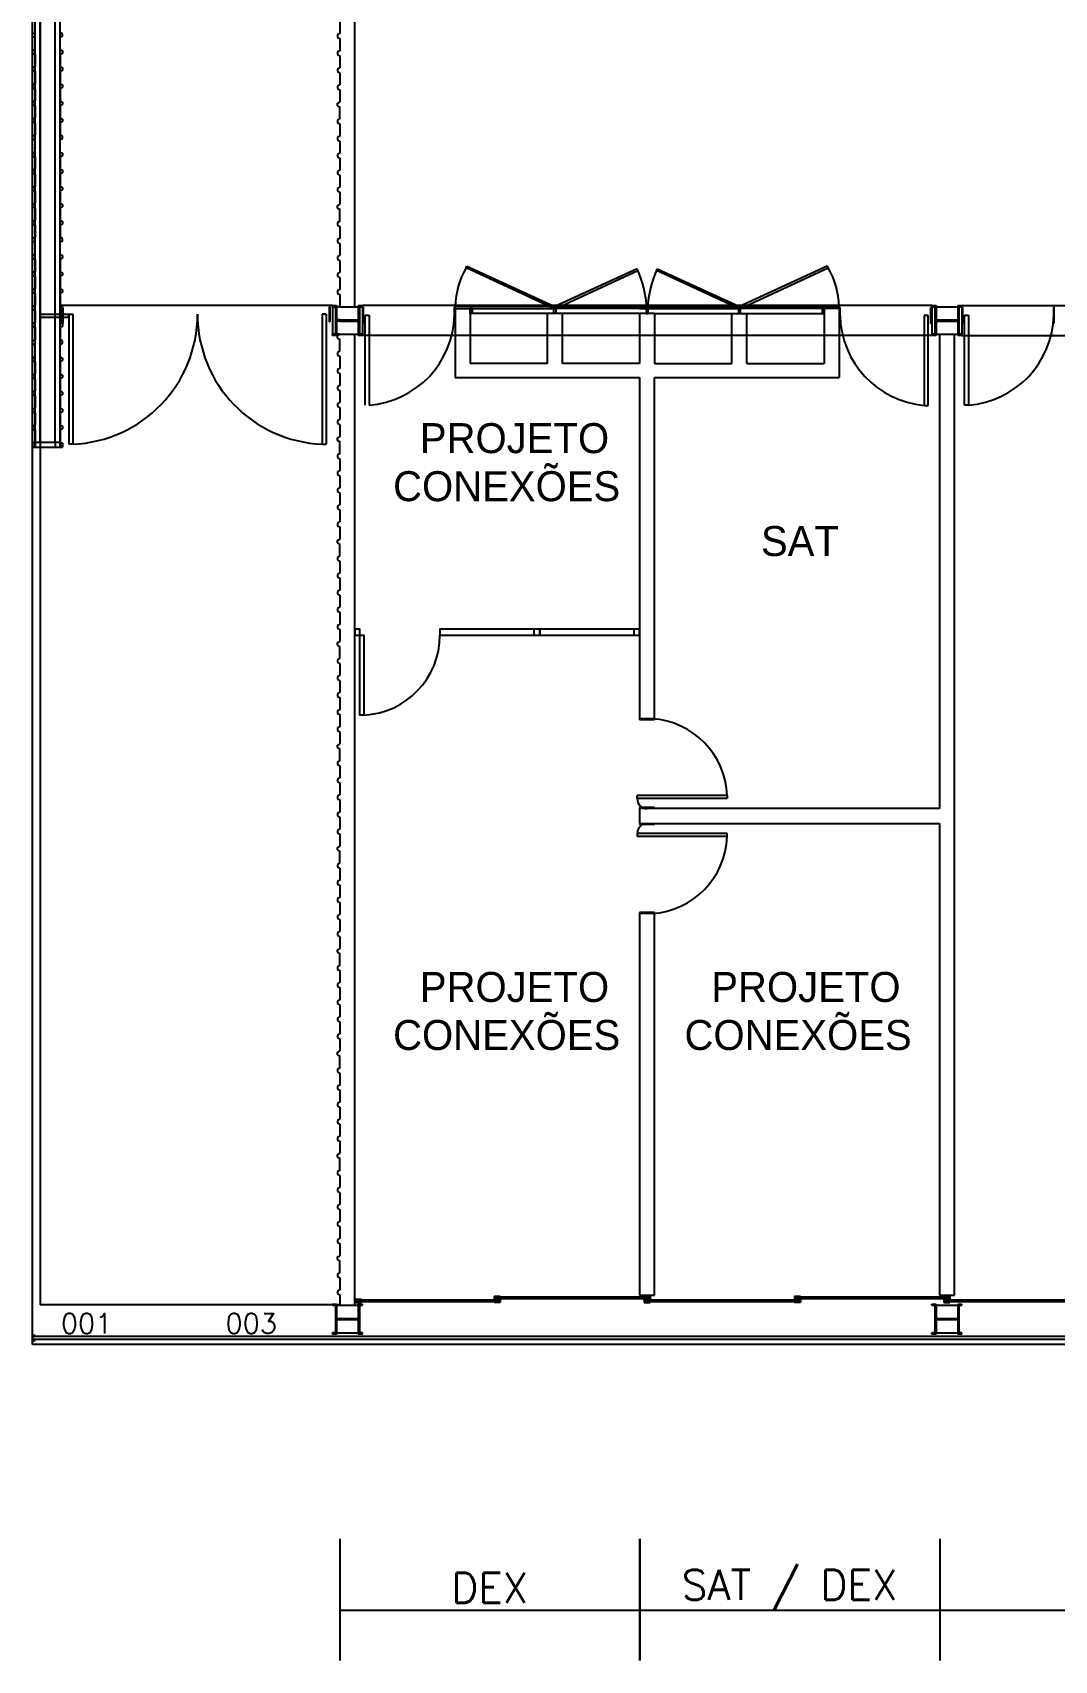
# Model space of a CAD drawing. Header units: millimetres. Extents: x 3281 to 3401, y 1379 to 1410.
# Drawn here: x 3281.09 to 3291.32, y 1379.14 to 1395.43 of the extents above; entities that cross this region are included whole.
import ezdxf
from ezdxf.enums import TextEntityAlignment as Align

# ---------------------------------------------------------------- set-up
doc = ezdxf.new("R2010")
doc.units = ezdxf.units.MM
for name, color, linetype in [('3', 2, 'Continuous'), ('DIVISORIA', 1, 'Continuous'), ('MATRIZ', 2, 'Continuous'), ('MATRIZ-1', 1, 'Continuous'), ('NMOD', 2, 'Continuous'), ('TEXTO-CENTRO-CUSTO', 2, 'Continuous')]:
    doc.layers.add(name, color=color, linetype=linetype)
doc.styles.add('FONTE', font='FONTE.shx', dxfattribs={"height": 0.4})
doc.styles.add('ROMANS', font='simplex.shx', dxfattribs={"height": 0.3})
doc.styles.add('UNB-100', font='simplex.shx', dxfattribs={"height": 0.2})

# ---------------------------------------------------------------- blocks, each defined once
blk = doc.blocks.new('DIV')
at = {"layer": 'DIVISORIA'}
blk.add_lwpolyline([(-0.03, 0.03), (-0.97, 0.03), (-0.97, -0.03), (-0.03, -0.03)], dxfattribs=at)
blk.add_lwpolyline([(-0.03, -0.03), (0.03, -0.03), (0.03, 0.03), (-0.03, 0.03)], close=True, dxfattribs=at)

msp = doc.modelspace()

# ---------------------------------------------------------------- linework, layer by layer
msp.add_lwpolyline([(3281.08946, 1406.79859), (3401.38888, 1406.79859), (3401.38888, 1382.29859), (3281.08946, 1382.29859)], close=True)
at = {"layer": 'DIVISORIA'}
for points in [[(3284.31446, 1389.39825), (3284.36446, 1389.39825), (3284.36446, 1389.45825), (3284.31446, 1389.45825)], [(3284.36446, 1389.39825), (3284.40446, 1389.39825), (3284.40446, 1388.59825), (3284.36446, 1388.59825)]]:
    msp.add_lwpolyline(points, close=True, dxfattribs=at)
msp.add_arc((3284.36446, 1389.39825), 0.801, 272.862405, 0, dxfattribs=at)
at = {"layer": 'MATRIZ'}
for p, q in [((3285.42773, 1393.07491), (3285.43605, 1393.09295)), ((3286.30691, 1392.66918), (3285.42773, 1393.07491)), ((3285.43605, 1393.09295), (3286.31691, 1392.6865)), ((3287.13799, 1393.06537), (3286.31691, 1392.6865)), ((3286.32691, 1392.66918), (3287.14651, 1393.04741)), ((3288.15201, 1392.66918), (3287.33242, 1393.04741)), ((3287.34093, 1393.06537), (3288.16201, 1392.6865)), ((3289.04122, 1393.09219), (3288.16201, 1392.6865)), ((3288.17201, 1392.66918), (3289.0512, 1393.07491)), ((3289.0512, 1393.07491), (3289.04122, 1393.09219)), ((3284.16446, 1392.68624), (3284.34746, 1392.68624)), ((3284.34746, 1392.69824), (3284.34746, 1392.39824)), ((3284.34746, 1392.69824), (3284.38946, 1392.69824)), ((3284.35946, 1392.68624), (3284.38946, 1392.68624)), ((3284.35946, 1392.68624), (3284.35946, 1392.41024)), ((3284.38946, 1392.68624), (3284.38946, 1392.69825)), ((3284.38946, 1392.68624), (3284.38946, 1392.41024)), ((3284.39549, 1392.52023), (3284.39549, 1392.68023)), ((3284.40049, 1392.68023), (3284.39549, 1392.68023)), ((3284.40049, 1392.52023), (3284.40049, 1392.68023)), ((3285.31039, 1392.52023), (3285.31039, 1392.68023)), ((3285.31539, 1392.68023), (3285.31039, 1392.68023)), ((3285.31539, 1392.52023), (3285.31539, 1392.68023)), ((3285.31936, 1392.66914), (3285.31936, 1392.68914)), ((3286.31391, 1392.68914), (3285.31936, 1392.68914)), ((3285.31936, 1392.66914), (3285.31936, 1391.97782)), ((3285.31936, 1392.66914), (3286.31955, 1392.66914)), ((3285.46936, 1392.61914), (3285.46936, 1392.66914)), ((3285.48936, 1392.66914), (3285.46936, 1392.66914)), ((3285.46936, 1392.66714), (3285.46936, 1392.11714)), ((3285.48936, 1392.66908), (3285.48936, 1392.61908)), ((3286.30691, 1392.66918), (3286.31691, 1392.6865)), ((3286.30691, 1392.61918), (3286.30691, 1392.66918)), ((3286.32691, 1392.66918), (3286.30691, 1392.66918)), ((3286.31391, 1392.66914), (3286.31391, 1392.68914)), ((3286.32691, 1392.66918), (3286.31691, 1392.6865)), ((3287.23646, 1392.68914), (3286.31991, 1392.68914)), ((3286.31991, 1392.66914), (3286.31991, 1392.68914)), ((3287.31446, 1392.66914), (3286.32555, 1392.66914)), ((3286.32691, 1392.66911), (3286.32691, 1392.61911)), ((3287.16446, 1392.66914), (3288.15338, 1392.66914)), ((3287.22946, 1392.66921), (3287.24946, 1392.66921)), ((3287.22946, 1392.66914), (3287.22946, 1392.61914)), ((3287.23646, 1392.66918), (3287.23646, 1392.68918)), ((3287.24246, 1392.66918), (3287.24246, 1392.68918)), ((3287.24246, 1392.68914), (3288.15901, 1392.68914)), ((3287.24946, 1392.61921), (3287.24946, 1392.66921)), ((3288.15201, 1392.66918), (3288.16201, 1392.6865)), ((3288.15201, 1392.66918), (3288.17201, 1392.66918)), ((3288.15201, 1392.66911), (3288.15201, 1392.61911)), ((3288.15901, 1392.66914), (3288.15901, 1392.68914)), ((3289.15957, 1392.66914), (3288.15938, 1392.66914)), ((3288.17201, 1392.66918), (3288.16201, 1392.6865)), ((3288.16501, 1392.66914), (3288.16501, 1392.68914)), ((3288.16501, 1392.68914), (3289.15957, 1392.68914)), ((3288.17201, 1392.61918), (3288.17201, 1392.66918)), ((3288.98957, 1392.66914), (3289.00957, 1392.66914)), ((3288.98957, 1392.66908), (3288.98957, 1392.61908)), ((3289.00957, 1392.61914), (3289.00957, 1392.66914)), ((3289.00957, 1392.66714), (3289.00957, 1392.11714)), ((3289.15957, 1392.66914), (3289.15957, 1392.68914)), ((3289.15957, 1392.67182), (3289.15957, 1392.52182)), ((3289.15957, 1392.66914), (3289.15957, 1391.97782)), ((3289.16457, 1392.51682), (3289.16457, 1392.67682)), ((3289.16457, 1392.67682), (3289.16957, 1392.67682)), ((3289.16957, 1392.51682), (3289.16957, 1392.67682)), ((3290.07946, 1392.51682), (3290.07946, 1392.67682)), ((3290.07946, 1392.67682), (3290.08446, 1392.67682)), ((3290.08446, 1392.51682), (3290.08446, 1392.67682)), ((3290.08946, 1392.68624), (3290.08946, 1392.69825)), ((3290.08946, 1392.69824), (3290.13146, 1392.69824)), ((3290.08946, 1392.68624), (3290.11946, 1392.68624)), ((3290.08946, 1392.68624), (3290.08946, 1392.41024)), ((3290.08946, 1392.68182), (3290.08946, 1392.40582)), ((3290.11946, 1392.68624), (3290.11946, 1392.41024)), ((3290.13146, 1392.69824), (3290.13146, 1392.39824)), ((3290.13146, 1392.68624), (3290.34746, 1392.68624)), ((3290.34746, 1392.69824), (3290.38946, 1392.69824)), ((3290.34746, 1392.69824), (3290.34746, 1392.39824)), ((3290.35946, 1392.68624), (3290.35946, 1392.41024)), ((3290.35946, 1392.68624), (3290.38946, 1392.68624)), ((3290.38946, 1392.68624), (3290.38946, 1392.69824)), ((3290.38946, 1392.68624), (3290.38946, 1392.41024)), ((3290.39339, 1392.52023), (3290.39339, 1392.68023)), ((3290.39839, 1392.68023), (3290.39339, 1392.68023)), ((3290.39839, 1392.52023), (3290.39839, 1392.68023)), ((3291.30829, 1392.52023), (3291.30829, 1392.68023)), ((3291.31329, 1392.68023), (3291.30829, 1392.68023)), ((3291.31329, 1392.52023), (3291.31329, 1392.68023)), ((3284.16446, 1392.55424), (3284.34746, 1392.55424)), ((3284.16446, 1392.54224), (3284.34746, 1392.54224)), ((3284.40049, 1392.52023), (3284.39549, 1392.52023)), ((3284.41602, 1392.60066), (3284.45602, 1392.60066)), ((3284.41602, 1391.70066), (3284.41602, 1392.60066)), ((3284.45602, 1392.60066), (3284.45602, 1391.70066)), ((3285.31539, 1392.52023), (3285.31039, 1392.52023)), ((3285.48936, 1392.61914), (3285.46936, 1392.61914)), ((3286.24191, 1392.61918), (3285.48936, 1392.61915)), ((3286.39191, 1392.61918), (3286.24191, 1392.61918)), ((3286.24191, 1392.11714), (3286.24191, 1392.61918)), ((3286.32691, 1392.61918), (3286.30691, 1392.61918)), ((3287.16446, 1392.61921), (3286.39191, 1392.61918)), ((3286.39191, 1392.11714), (3286.39191, 1392.61918)), ((3287.31446, 1392.61921), (3287.16446, 1392.61921)), ((3287.16446, 1392.61921), (3287.16446, 1392.11921)), ((3287.22946, 1392.61921), (3287.24946, 1392.61921)), ((3287.31446, 1392.61921), (3288.08701, 1392.61918)), ((3287.31446, 1392.61921), (3287.31446, 1392.11721)), ((3288.08701, 1392.61918), (3288.23701, 1392.61918)), ((3288.08701, 1392.11714), (3288.08701, 1392.61918)), ((3288.15201, 1392.61918), (3288.17201, 1392.61918)), ((3288.23701, 1392.11714), (3288.23701, 1392.61918)), ((3288.23701, 1392.61918), (3288.98957, 1392.61915)), ((3288.98957, 1392.61914), (3289.00957, 1392.61914)), ((3289.16457, 1392.51682), (3289.16957, 1392.51682)), ((3290.01064, 1392.59725), (3290.01064, 1391.69725)), ((3290.05064, 1392.59725), (3290.01064, 1392.59725)), ((3290.05064, 1391.69725), (3290.05064, 1392.59725)), ((3290.07946, 1392.51682), (3290.08446, 1392.51682)), ((3290.13146, 1392.55424), (3290.34746, 1392.55424)), ((3290.13146, 1392.54224), (3290.34746, 1392.54224)), ((3290.39839, 1392.52023), (3290.39339, 1392.52023)), ((3290.41392, 1392.60066), (3290.45392, 1392.60066)), ((3290.41392, 1391.70066), (3290.41392, 1392.60066)), ((3290.45392, 1392.60066), (3290.45392, 1391.70066)), ((3291.31329, 1392.52023), (3291.30829, 1392.52023)), ((3284.16446, 1392.41024), (3284.34746, 1392.41024)), ((3284.31446, 1382.69458), (3284.31446, 1392.41024)), ((3284.38946, 1392.39824), (3284.34746, 1392.39824)), ((3284.38946, 1392.41024), (3284.35946, 1392.41024)), ((3284.38946, 1392.39824), (3284.38946, 1392.41024)), ((3290.11946, 1392.41024), (3290.08946, 1392.41024)), ((3290.08946, 1392.39824), (3290.08946, 1392.41024)), ((3290.13146, 1392.39824), (3290.08946, 1392.39824)), ((3290.13146, 1392.41024), (3290.34746, 1392.41024)), ((3290.16446, 1392.41024), (3290.16446, 1387.66213)), ((3290.31446, 1382.79307), (3290.31446, 1392.41024)), ((3290.38946, 1392.39824), (3290.34746, 1392.39824)), ((3290.38946, 1392.41024), (3290.35946, 1392.41024)), ((3290.38946, 1392.39824), (3290.38946, 1392.41024)), ((3286.24191, 1392.11714), (3285.46936, 1392.11714)), ((3287.16446, 1392.11714), (3286.39191, 1392.11714)), ((3287.31446, 1392.11714), (3288.08701, 1392.11714)), ((3288.23701, 1392.11714), (3289.00957, 1392.11714)), ((3285.31936, 1391.97782), (3287.16446, 1391.97782)), ((3287.16446, 1391.97825), (3287.16446, 1388.56213)), ((3287.31446, 1388.56213), (3287.31446, 1391.97782)), ((3287.31446, 1391.97782), (3289.15957, 1391.97782)), ((3290.01064, 1391.69725), (3290.05064, 1391.69725)), ((3290.45392, 1391.70066), (3290.41392, 1391.70066)), ((3287.31446, 1388.56213), (3287.16446, 1388.56213)), ((3287.31446, 1388.55713), (3287.16446, 1388.55713)), ((3287.16446, 1388.55713), (3287.16446, 1388.55213)), ((3287.31446, 1388.55213), (3287.16446, 1388.55213)), ((3287.31446, 1388.55713), (3287.31446, 1388.55213)), ((3288.04046, 1387.79213), (3287.13946, 1387.79213)), ((3287.13946, 1387.76213), (3287.13946, 1387.79213)), ((3288.04046, 1387.79213), (3288.04046, 1387.76213)), ((3288.04102, 1387.76213), (3287.13946, 1387.76213)), ((3287.31446, 1387.67213), (3287.16446, 1387.67213)), ((3287.16446, 1387.67213), (3287.16446, 1387.66713)), ((3287.31446, 1387.66713), (3287.16446, 1387.66713)), ((3290.16446, 1387.66213), (3287.16446, 1387.66213)), ((3287.16446, 1387.66213), (3287.16446, 1387.51213)), ((3287.31446, 1387.67213), (3287.31446, 1387.66713)), ((3287.16446, 1387.51213), (3290.16446, 1387.51213)), ((3287.16446, 1387.50713), (3287.16446, 1387.50213)), ((3287.31446, 1387.50713), (3287.16446, 1387.50713)), ((3287.31446, 1387.50213), (3287.16446, 1387.50213)), ((3287.31446, 1387.50713), (3287.31446, 1387.50213)), ((3290.16446, 1387.51213), (3290.16446, 1382.79307)), ((3288.04102, 1387.41213), (3287.13946, 1387.41213)), ((3287.13946, 1387.41213), (3287.13946, 1387.38213)), ((3288.04046, 1387.38213), (3287.13946, 1387.38213)), ((3288.04046, 1387.38213), (3288.04046, 1387.41213)), ((3287.31446, 1386.62213), (3287.16446, 1386.62213)), ((3287.16446, 1386.62213), (3287.16446, 1386.61713)), ((3287.31446, 1386.61713), (3287.16446, 1386.61713)), ((3287.16446, 1386.61213), (3287.16446, 1382.79307)), ((3287.31446, 1386.61213), (3287.16446, 1386.61213)), ((3287.31446, 1386.62213), (3287.31446, 1386.61713)), ((3287.31446, 1382.79307), (3287.31446, 1386.61213)), ((3287.16446, 1382.79307), (3287.31446, 1382.79307)), ((3290.16446, 1382.79307), (3290.31446, 1382.79307))]:
    msp.add_line(p, q, dxfattribs=at)
for centre, radius, start, end in [((3286.13136, 1392.66914), 0.81225, 150.029088, 178.589059), ((3286.17365, 1392.61535), 1.06418, 2.901029, 25.016171), ((3288.30528, 1392.61535), 1.06418, 154.983829, 177.098971), ((3288.34757, 1392.66914), 0.81225, 1.410941, 29.970912), ((3284.38657, 1392.62213), 0.92408, 274.310497, 358.642288), ((3290.09553, 1392.61959), 0.92624, 181.408656, 264.741495), ((3290.38447, 1392.62213), 0.92408, 274.310497, 358.642288), ((3287.23946, 1387.76213), 0.80156, 2.144908, 86.423666), ((3287.23946, 1387.76213), 0.1, 180, 270), ((3287.23946, 1387.41213), 0.1, 90, 180), ((3287.23946, 1387.41213), 0.80156, 273.576334, 357.855092)]:
    msp.add_arc(centre, radius, start, end, dxfattribs=at)
at = {"layer": 'MATRIZ-1'}
for p, q in [((3281.08946, 1382.29859), (3281.08946, 1406.79859)), ((3281.11446, 1391.28016), (3281.11446, 1406.60393)), ((3281.16413, 1391.33016), (3281.16413, 1406.64935)), ((3281.31413, 1391.33016), (3281.31413, 1406.64935)), ((3281.36446, 1391.28016), (3281.36446, 1406.64935)), ((3284.31446, 1392.68624), (3284.31446, 1396.41059)), ((3284.16446, 1395.53984), (3284.16446, 1395.41938)), ((3281.08946, 1395.41763), (3281.11446, 1395.43013)), ((3281.08946, 1395.39263), (3281.08946, 1395.41763)), ((3281.08946, 1395.39263), (3281.11446, 1395.38013)), ((3281.11446, 1395.25933), (3281.11446, 1395.38013)), ((3281.38946, 1395.41763), (3281.36446, 1395.43013)), ((3281.38946, 1395.41763), (3281.36446, 1395.43013)), ((3281.38946, 1395.39263), (3281.36446, 1395.38013)), ((3281.38946, 1395.39263), (3281.36446, 1395.38013)), ((3281.36446, 1395.25933), (3281.36446, 1395.38013)), ((3281.36446, 1395.25933), (3281.36446, 1395.38013)), ((3281.38946, 1395.39263), (3281.38946, 1395.41763)), ((3281.38946, 1395.39263), (3281.38946, 1395.41763)), ((3284.16446, 1395.41938), (3284.13946, 1395.40688)), ((3284.13946, 1395.40688), (3284.13946, 1395.38188)), ((3284.13946, 1395.38188), (3284.16446, 1395.36938)), ((3284.16446, 1395.36938), (3284.16446, 1395.24824)), ((3281.11446, 1395.25933), (3281.08946, 1395.24683)), ((3281.08946, 1395.24683), (3281.08946, 1395.22183)), ((3281.08946, 1395.22183), (3281.11446, 1395.20933)), ((3281.11446, 1395.20933), (3281.11446, 1395.08887)), ((3281.36446, 1395.25933), (3281.38946, 1395.24683)), ((3281.36446, 1395.25933), (3281.38946, 1395.24683)), ((3281.38946, 1395.22183), (3281.36446, 1395.20933)), ((3281.38946, 1395.22183), (3281.36446, 1395.20933)), ((3281.36446, 1395.20933), (3281.36446, 1395.08887)), ((3281.36446, 1395.20933), (3281.36446, 1395.08887)), ((3281.38946, 1395.24683), (3281.38946, 1395.22183)), ((3281.38946, 1395.24683), (3281.38946, 1395.22183)), ((3284.16446, 1395.24824), (3284.13946, 1395.23574)), ((3284.13946, 1395.23574), (3284.13946, 1395.21074)), ((3284.13946, 1395.21074), (3284.16446, 1395.19824)), ((3284.16446, 1395.19824), (3284.16446, 1395.07744)), ((3281.11446, 1395.08887), (3281.08946, 1395.07637)), ((3281.08946, 1395.07637), (3281.08946, 1395.05137)), ((3281.08946, 1395.05137), (3281.11446, 1395.03887)), ((3281.11446, 1395.03887), (3281.11446, 1394.91773)), ((3281.36446, 1395.08887), (3281.38946, 1395.07637)), ((3281.36446, 1395.08887), (3281.38946, 1395.07637)), ((3281.38946, 1395.05137), (3281.36446, 1395.03887)), ((3281.38946, 1395.05137), (3281.36446, 1395.03887)), ((3281.36446, 1395.03887), (3281.36446, 1394.91773)), ((3281.36446, 1395.03887), (3281.36446, 1394.91773)), ((3281.38946, 1395.07637), (3281.38946, 1395.05137)), ((3281.38946, 1395.07637), (3281.38946, 1395.05137)), ((3284.16446, 1395.07744), (3284.13946, 1395.06494)), ((3284.13946, 1395.06494), (3284.13946, 1395.03994)), ((3284.13946, 1395.03994), (3284.16446, 1395.02744)), ((3284.16446, 1395.02744), (3284.16446, 1394.90664)), ((3281.11446, 1394.91773), (3281.08946, 1394.90523)), ((3281.08946, 1394.90523), (3281.08946, 1394.88023)), ((3281.08946, 1394.88023), (3281.11446, 1394.86773)), ((3281.11446, 1394.86773), (3281.11446, 1394.74693)), ((3281.36446, 1394.91773), (3281.38946, 1394.90523)), ((3281.36446, 1394.91773), (3281.38946, 1394.90523)), ((3281.38946, 1394.88023), (3281.36446, 1394.86773)), ((3281.38946, 1394.88023), (3281.36446, 1394.86773)), ((3281.36446, 1394.86773), (3281.36446, 1394.74693)), ((3281.36446, 1394.86773), (3281.36446, 1394.74693)), ((3281.38946, 1394.90523), (3281.38946, 1394.88023)), ((3281.38946, 1394.90523), (3281.38946, 1394.88023)), ((3284.16446, 1394.90664), (3284.13946, 1394.89414)), ((3284.13946, 1394.89414), (3284.13946, 1394.86914)), ((3284.13946, 1394.86914), (3284.16446, 1394.85664)), ((3284.16446, 1394.85664), (3284.16446, 1394.73584)), ((3281.11446, 1394.74693), (3281.08946, 1394.73443)), ((3281.08946, 1394.73443), (3281.08946, 1394.70943)), ((3281.08946, 1394.70943), (3281.11446, 1394.69693)), ((3281.11446, 1394.69693), (3281.11446, 1394.57613)), ((3281.36446, 1394.74693), (3281.38946, 1394.73443)), ((3281.36446, 1394.74693), (3281.38946, 1394.73443)), ((3281.38946, 1394.70943), (3281.36446, 1394.69693)), ((3281.38946, 1394.70943), (3281.36446, 1394.69693)), ((3281.36446, 1394.69693), (3281.36446, 1394.57613)), ((3281.36446, 1394.69693), (3281.36446, 1394.57613)), ((3281.38946, 1394.73443), (3281.38946, 1394.70943)), ((3281.38946, 1394.73443), (3281.38946, 1394.70943)), ((3284.13946, 1394.72334), (3284.16446, 1394.73584)), ((3284.13946, 1394.69834), (3284.13946, 1394.72334)), ((3284.13946, 1394.69834), (3284.16446, 1394.68584)), ((3284.16446, 1394.56504), (3284.16446, 1394.68584)), ((3281.11446, 1394.57613), (3281.08946, 1394.56363)), ((3281.08946, 1394.56363), (3281.08946, 1394.53863)), ((3281.08946, 1394.53863), (3281.11446, 1394.52613)), ((3281.11446, 1394.52613), (3281.11446, 1394.40533)), ((3281.36446, 1394.57613), (3281.38946, 1394.56363)), ((3281.36446, 1394.57613), (3281.38946, 1394.56363)), ((3281.38946, 1394.53863), (3281.36446, 1394.52613)), ((3281.38946, 1394.53863), (3281.36446, 1394.52613)), ((3281.36446, 1394.52613), (3281.36446, 1394.40533)), ((3281.36446, 1394.52613), (3281.36446, 1394.40533)), ((3281.38946, 1394.56363), (3281.38946, 1394.53863)), ((3281.38946, 1394.56363), (3281.38946, 1394.53863)), ((3284.16446, 1394.56504), (3284.13946, 1394.55254)), ((3284.13946, 1394.55254), (3284.13946, 1394.52754)), ((3284.13946, 1394.52754), (3284.16446, 1394.51504)), ((3284.16446, 1394.51504), (3284.16446, 1394.39458)), ((3281.08946, 1394.39283), (3281.11446, 1394.40533)), ((3281.08946, 1394.36783), (3281.08946, 1394.39283)), ((3281.08946, 1394.36783), (3281.11446, 1394.35533)), ((3281.11446, 1394.23453), (3281.11446, 1394.35533)), ((3281.38946, 1394.39283), (3281.36446, 1394.40533)), ((3281.38946, 1394.36783), (3281.36446, 1394.35533)), ((3281.36446, 1394.23453), (3281.36446, 1394.35533)), ((3281.38946, 1394.36783), (3281.38946, 1394.39283)), ((3284.16446, 1394.39458), (3284.13946, 1394.38208)), ((3284.13946, 1394.38208), (3284.13946, 1394.35708)), ((3284.13946, 1394.35708), (3284.16446, 1394.34458)), ((3284.16446, 1394.34458), (3284.16446, 1394.22344)), ((3281.11446, 1394.23453), (3281.08946, 1394.22203)), ((3281.08946, 1394.22203), (3281.08946, 1394.19703)), ((3281.08946, 1394.19703), (3281.11446, 1394.18453)), ((3281.11446, 1394.18453), (3281.11446, 1394.06407)), ((3281.36446, 1394.23453), (3281.38946, 1394.22203)), ((3281.38946, 1394.19703), (3281.36446, 1394.18453)), ((3281.36446, 1394.18453), (3281.36446, 1394.06407)), ((3281.38946, 1394.22203), (3281.38946, 1394.19703)), ((3284.16446, 1394.22344), (3284.13946, 1394.21094)), ((3284.13946, 1394.21094), (3284.13946, 1394.18594)), ((3284.13946, 1394.18594), (3284.16446, 1394.17344)), ((3284.16446, 1394.17344), (3284.16446, 1394.05264)), ((3281.11446, 1394.06407), (3281.08946, 1394.05157)), ((3281.08946, 1394.05157), (3281.08946, 1394.02657)), ((3281.08946, 1394.02657), (3281.11446, 1394.01407)), ((3281.11446, 1394.01407), (3281.11446, 1393.89293)), ((3281.36446, 1394.06407), (3281.38946, 1394.05157)), ((3281.38946, 1394.02657), (3281.36446, 1394.01407)), ((3281.36446, 1394.01407), (3281.36446, 1393.89293)), ((3281.38946, 1394.05157), (3281.38946, 1394.02657)), ((3284.16446, 1394.05264), (3284.13946, 1394.04014)), ((3284.13946, 1394.04014), (3284.13946, 1394.01514)), ((3284.13946, 1394.01514), (3284.16446, 1394.00264)), ((3284.16446, 1394.00264), (3284.16446, 1393.88184)), ((3281.11446, 1393.89293), (3281.08946, 1393.88043)), ((3281.08946, 1393.88043), (3281.08946, 1393.85543)), ((3281.08946, 1393.85543), (3281.11446, 1393.84293)), ((3281.11446, 1393.84293), (3281.11446, 1393.72213)), ((3281.36446, 1393.89293), (3281.38946, 1393.88043)), ((3281.38946, 1393.85543), (3281.36446, 1393.84293)), ((3281.36446, 1393.84293), (3281.36446, 1393.72213)), ((3281.38946, 1393.88043), (3281.38946, 1393.85543)), ((3284.16446, 1393.88184), (3284.13946, 1393.86934)), ((3284.13946, 1393.86934), (3284.13946, 1393.84434)), ((3284.13946, 1393.84434), (3284.16446, 1393.83184)), ((3284.16446, 1393.83184), (3284.16446, 1393.71104)), ((3281.11446, 1393.72213), (3281.08946, 1393.70963)), ((3281.08946, 1393.70963), (3281.08946, 1393.68463)), ((3281.08946, 1393.68463), (3281.11446, 1393.67213)), ((3281.11446, 1393.67213), (3281.11446, 1393.55133)), ((3281.36446, 1393.72213), (3281.38946, 1393.70963)), ((3281.38946, 1393.68463), (3281.36446, 1393.67213)), ((3281.36446, 1393.67213), (3281.36446, 1393.55133)), ((3281.38946, 1393.70963), (3281.38946, 1393.68463)), ((3284.13946, 1393.69854), (3284.16446, 1393.71104)), ((3284.13946, 1393.67354), (3284.13946, 1393.69854)), ((3284.13946, 1393.67354), (3284.16446, 1393.66104)), ((3284.16446, 1393.54024), (3284.16446, 1393.66104)), ((3281.11446, 1393.55133), (3281.08946, 1393.53883)), ((3281.08946, 1393.53883), (3281.08946, 1393.51383)), ((3281.08946, 1393.51383), (3281.11446, 1393.50133)), ((3281.11446, 1393.50133), (3281.11446, 1393.38053)), ((3281.36446, 1393.55133), (3281.38946, 1393.53883)), ((3281.38946, 1393.51383), (3281.36446, 1393.50133)), ((3281.36446, 1393.50133), (3281.36446, 1393.38053)), ((3281.38946, 1393.53883), (3281.38946, 1393.51383)), ((3284.16446, 1393.54024), (3284.13946, 1393.52774)), ((3284.13946, 1393.52774), (3284.13946, 1393.50274)), ((3284.13946, 1393.50274), (3284.16446, 1393.49024)), ((3284.16446, 1393.49024), (3284.16446, 1393.36978)), ((3281.08946, 1393.36803), (3281.11446, 1393.38053)), ((3281.08946, 1393.34303), (3281.08946, 1393.36803)), ((3281.08946, 1393.34303), (3281.11446, 1393.33053)), ((3281.11446, 1393.20973), (3281.11446, 1393.33053)), ((3281.38946, 1393.36803), (3281.36446, 1393.38053)), ((3281.38946, 1393.34303), (3281.36446, 1393.33053)), ((3281.36446, 1393.20973), (3281.36446, 1393.33053)), ((3281.38946, 1393.34303), (3281.38946, 1393.36803)), ((3284.16446, 1393.36978), (3284.13946, 1393.35728)), ((3284.13946, 1393.35728), (3284.13946, 1393.33228)), ((3284.13946, 1393.33228), (3284.16446, 1393.31978)), ((3284.16446, 1393.31978), (3284.16446, 1393.19864)), ((3281.11446, 1393.20973), (3281.08946, 1393.19723)), ((3281.08946, 1393.19723), (3281.08946, 1393.17223)), ((3281.08946, 1393.17223), (3281.11446, 1393.15973)), ((3281.11446, 1393.15973), (3281.11446, 1393.03927)), ((3281.36446, 1393.20973), (3281.38946, 1393.19723)), ((3281.38946, 1393.17223), (3281.36446, 1393.15973)), ((3281.36446, 1393.15973), (3281.36446, 1393.03927)), ((3281.38946, 1393.19723), (3281.38946, 1393.17223)), ((3284.16446, 1393.19864), (3284.13946, 1393.18614)), ((3284.13946, 1393.18614), (3284.13946, 1393.16114)), ((3284.13946, 1393.16114), (3284.16446, 1393.14864)), ((3281.11446, 1393.03927), (3281.08946, 1393.02677)), ((3281.08946, 1393.02677), (3281.08946, 1393.00177)), ((3281.08946, 1393.00177), (3281.11446, 1392.98927)), ((3281.11446, 1392.98927), (3281.11446, 1392.86813)), ((3281.36446, 1393.03927), (3281.38946, 1393.02677)), ((3281.38946, 1393.00177), (3281.36446, 1392.98927)), ((3281.36446, 1392.98927), (3281.36446, 1392.86813)), ((3281.38946, 1393.02677), (3281.38946, 1393.00177)), ((3284.16446, 1393.02784), (3284.13946, 1393.01534)), ((3284.13946, 1393.01534), (3284.13946, 1392.99034)), ((3284.13946, 1392.99034), (3284.16446, 1392.97784)), ((3284.16446, 1393.14864), (3284.16446, 1393.02784)), ((3281.11446, 1392.86813), (3281.08946, 1392.85563)), ((3281.08946, 1392.85563), (3281.08946, 1392.83063)), ((3281.08946, 1392.83063), (3281.11446, 1392.81813)), ((3281.36446, 1392.86813), (3281.38946, 1392.85563)), ((3281.38946, 1392.83063), (3281.36446, 1392.81813)), ((3281.38946, 1392.85563), (3281.38946, 1392.83063)), ((3284.16446, 1392.85704), (3284.13946, 1392.84454)), ((3284.13946, 1392.84454), (3284.13946, 1392.81954)), ((3284.16446, 1392.97784), (3284.16446, 1392.85704)), ((3281.11446, 1392.69733), (3281.08946, 1392.68483)), ((3281.08946, 1392.68483), (3281.08946, 1392.65983)), ((3281.11446, 1392.81813), (3281.11446, 1392.69733)), ((3281.36446, 1392.81813), (3281.36446, 1392.69733)), ((3284.08946, 1392.69824), (3281.36446, 1392.69824)), ((3281.36446, 1392.69733), (3281.38946, 1392.68483)), ((3281.36446, 1392.66539), (3281.38946, 1392.66539)), ((3281.36446, 1392.66539), (3281.36446, 1392.64039)), ((3281.38946, 1392.68483), (3281.38946, 1392.66539)), ((3281.39446, 1392.67039), (3281.38946, 1392.67039)), ((3281.38946, 1392.52039), (3281.38946, 1392.67039)), ((3281.38946, 1392.64039), (3281.38946, 1392.66539)), ((3281.39446, 1392.52039), (3281.39446, 1392.67039)), ((3284.06225, 1392.68527), (3284.05725, 1392.68527)), ((3284.05725, 1392.68527), (3284.05725, 1392.53527)), ((3284.06225, 1392.68527), (3284.06225, 1392.53527)), ((3284.08946, 1392.68624), (3284.08946, 1392.69825)), ((3284.08946, 1392.69824), (3284.13146, 1392.69824)), ((3284.08946, 1392.68624), (3284.11946, 1392.68624)), ((3284.08946, 1392.68624), (3284.08946, 1392.41024)), ((3284.11946, 1392.68624), (3284.11946, 1392.41024)), ((3284.13146, 1392.69824), (3284.13146, 1392.39824)), ((3284.16446, 1392.68624), (3284.13146, 1392.68624)), ((3284.13946, 1392.81954), (3284.16446, 1392.80704)), ((3284.16446, 1392.80704), (3284.16446, 1392.68624)), ((3290.08946, 1392.69825), (3284.38946, 1392.69825)), ((3290.38946, 1392.69824), (3296.08946, 1392.69824)), ((3281.08946, 1392.65983), (3281.11446, 1392.64733)), ((3281.11446, 1392.52653), (3281.08946, 1392.51403)), ((3281.08946, 1392.51403), (3281.08946, 1392.48903)), ((3281.11446, 1392.64733), (3281.11446, 1392.52653)), ((3281.36446, 1392.64733), (3281.36446, 1392.52653)), ((3281.36446, 1391.28016), (3281.36446, 1392.64733)), ((3281.36446, 1392.64039), (3281.38946, 1392.64039)), ((3281.36446, 1392.55033), (3281.38946, 1392.55033)), ((3281.36446, 1392.55033), (3281.36446, 1392.52533)), ((3281.36446, 1392.52533), (3281.38946, 1392.52533)), ((3281.36686, 1392.52533), (3281.38946, 1392.51403)), ((3281.38946, 1392.52533), (3281.38946, 1392.55033)), ((3281.39446, 1392.52039), (3281.38946, 1392.52039)), ((3281.38946, 1392.51403), (3281.38946, 1392.48903)), ((3284.06225, 1392.53527), (3284.05725, 1392.53527)), ((3284.16446, 1392.55424), (3284.13146, 1392.55424)), ((3284.16446, 1392.54224), (3284.13146, 1392.54224)), ((3281.08946, 1392.48903), (3281.11446, 1392.47653)), ((3281.08946, 1392.34323), (3281.11446, 1392.35573)), ((3281.08946, 1392.31823), (3281.08946, 1392.34323)), ((3281.11446, 1392.47653), (3281.11446, 1392.35573)), ((3281.38946, 1392.48903), (3281.36446, 1392.47653)), ((3281.36446, 1392.47653), (3281.36446, 1392.35573)), ((3281.38946, 1392.34323), (3281.36446, 1392.35573)), ((3281.38946, 1392.31823), (3281.38946, 1392.34323)), ((3284.08946, 1392.39824), (3284.08946, 1392.41024)), ((3284.11946, 1392.41024), (3284.08946, 1392.41024)), ((3284.13146, 1392.39824), (3284.08946, 1392.39824)), ((3284.16446, 1392.41024), (3284.13146, 1392.41024)), ((3284.13946, 1392.39774), (3284.16446, 1392.41024)), ((3284.13946, 1392.37274), (3284.13946, 1392.39774)), ((3284.13946, 1392.37274), (3284.16446, 1392.36024)), ((3284.16446, 1392.23944), (3284.16446, 1392.36024)), ((3290.08946, 1392.39825), (3284.38946, 1392.39825)), ((3290.38946, 1392.39824), (3296.08946, 1392.39824)), ((3281.08946, 1392.31823), (3281.11446, 1392.30573)), ((3281.11446, 1392.18493), (3281.08946, 1392.17243)), ((3281.11446, 1392.18493), (3281.11446, 1392.30573)), ((3281.38946, 1392.31823), (3281.36446, 1392.30573)), ((3281.36446, 1392.18493), (3281.36446, 1392.30573)), ((3281.36446, 1392.18493), (3281.38946, 1392.17243)), ((3284.16446, 1392.23944), (3284.13946, 1392.22694)), ((3284.13946, 1392.22694), (3284.13946, 1392.20194)), ((3284.13946, 1392.20194), (3284.16446, 1392.18944)), ((3284.16446, 1392.18944), (3284.16446, 1392.06898)), ((3281.08946, 1392.17243), (3281.08946, 1392.14743)), ((3281.08946, 1392.14743), (3281.11446, 1392.13493)), ((3281.11446, 1392.01447), (3281.08946, 1392.00197)), ((3281.11446, 1392.13493), (3281.11446, 1392.01447)), ((3281.38946, 1392.14743), (3281.36446, 1392.13493)), ((3281.36446, 1392.13493), (3281.36446, 1392.01447)), ((3281.36446, 1392.01447), (3281.38946, 1392.00197)), ((3281.38946, 1392.17243), (3281.38946, 1392.14743)), ((3284.16446, 1392.06898), (3284.13946, 1392.05648)), ((3284.13946, 1392.05648), (3284.13946, 1392.03148)), ((3284.13946, 1392.03148), (3284.16446, 1392.01898)), ((3284.16446, 1392.01898), (3284.16446, 1391.89784)), ((3281.08946, 1392.00197), (3281.08946, 1391.97697)), ((3281.08946, 1391.97697), (3281.11446, 1391.96447)), ((3281.11446, 1391.96447), (3281.11446, 1391.84333)), ((3281.38946, 1391.97697), (3281.36446, 1391.96447)), ((3281.36446, 1391.96447), (3281.36446, 1391.84333)), ((3281.38946, 1392.00197), (3281.38946, 1391.97697)), ((3284.16446, 1391.89784), (3284.13946, 1391.88534)), ((3284.13946, 1391.88534), (3284.13946, 1391.86034)), ((3284.13946, 1391.86034), (3284.16446, 1391.84784)), ((3281.11446, 1391.84333), (3281.08946, 1391.83083)), ((3281.08946, 1391.83083), (3281.08946, 1391.80583)), ((3281.08946, 1391.80583), (3281.11446, 1391.79333)), ((3281.11446, 1391.79333), (3281.11446, 1391.67253)), ((3281.36446, 1391.84333), (3281.38946, 1391.83083)), ((3281.38946, 1391.80583), (3281.36446, 1391.79333)), ((3281.36446, 1391.79333), (3281.36446, 1391.67253)), ((3281.38946, 1391.83083), (3281.38946, 1391.80583)), ((3284.16446, 1391.72704), (3284.13946, 1391.71454)), ((3284.13946, 1391.71454), (3284.13946, 1391.68954)), ((3284.13946, 1391.68954), (3284.16446, 1391.67704)), ((3284.16446, 1391.84784), (3284.16446, 1391.72704)), ((3281.11446, 1391.67253), (3281.08946, 1391.66003)), ((3281.08946, 1391.66003), (3281.08946, 1391.63503)), ((3281.08946, 1391.63503), (3281.11446, 1391.62253)), ((3281.11446, 1391.62253), (3281.11446, 1391.50173)), ((3281.36446, 1391.67253), (3281.38946, 1391.66003)), ((3281.38946, 1391.63503), (3281.36446, 1391.62253)), ((3281.36446, 1391.62253), (3281.36446, 1391.50173)), ((3281.38946, 1391.66003), (3281.38946, 1391.63503)), ((3284.16446, 1391.55624), (3284.13946, 1391.54374)), ((3284.13946, 1391.54374), (3284.13946, 1391.51874)), ((3284.16446, 1391.67704), (3284.16446, 1391.55624)), ((3281.11446, 1391.50173), (3281.08946, 1391.48923)), ((3281.08946, 1391.48923), (3281.08946, 1391.46423)), ((3281.08946, 1391.46423), (3281.11446, 1391.45173)), ((3281.11446, 1391.45259), (3281.11446, 1391.33179)), ((3281.36446, 1391.50173), (3281.38946, 1391.48923)), ((3281.38946, 1391.46423), (3281.36446, 1391.45173)), ((3281.36446, 1391.45259), (3281.36446, 1391.33179)), ((3281.38946, 1391.48923), (3281.38946, 1391.46423)), ((3284.13946, 1391.51874), (3284.16446, 1391.50624)), ((3284.13946, 1391.37294), (3284.16446, 1391.38544)), ((3284.13946, 1391.34794), (3284.13946, 1391.37294)), ((3284.16446, 1391.50624), (3284.16446, 1391.38544)), ((3281.11446, 1391.33179), (3281.08946, 1391.31929)), ((3281.08946, 1391.31929), (3281.08946, 1391.29429)), ((3281.08946, 1391.31929), (3281.08946, 1391.28016)), ((3281.08946, 1391.29429), (3281.11446, 1391.28179)), ((3281.08946, 1391.28016), (3281.38946, 1391.28016)), ((3281.11446, 1391.33016), (3281.11446, 1391.28016)), ((3281.11446, 1391.33016), (3281.16446, 1391.33016)), ((3281.16446, 1391.33016), (3281.16446, 1391.28016)), ((3281.16446, 1391.33016), (3281.31446, 1391.33016)), ((3281.31446, 1391.33016), (3281.31446, 1391.28016)), ((3281.31446, 1391.33016), (3281.36446, 1391.33016)), ((3281.36446, 1391.33179), (3281.38946, 1391.31929)), ((3281.36446, 1391.33016), (3281.36446, 1391.28016)), ((3281.38946, 1391.29429), (3281.36446, 1391.28179)), ((3281.38946, 1391.31929), (3281.38946, 1391.29429)), ((3281.38946, 1391.31929), (3281.38946, 1391.28016)), ((3284.13946, 1391.34794), (3284.16446, 1391.33544)), ((3284.16446, 1391.21464), (3284.13946, 1391.20214)), ((3284.13946, 1391.20214), (3284.13946, 1391.17714)), ((3284.16446, 1391.21464), (3284.16446, 1391.33544)), ((3284.13946, 1391.17714), (3284.16446, 1391.16464)), ((3284.16446, 1391.04418), (3284.13946, 1391.03168)), ((3284.16446, 1391.16464), (3284.16446, 1391.04418)), ((3284.13946, 1391.03168), (3284.13946, 1391.00668)), ((3284.13946, 1391.00668), (3284.16446, 1390.99418)), ((3284.16446, 1390.87304), (3284.13946, 1390.86054)), ((3284.16446, 1390.99418), (3284.16446, 1390.87304)), ((3284.13946, 1390.86054), (3284.13946, 1390.83554)), ((3284.13946, 1390.83554), (3284.16446, 1390.82304)), ((3284.16446, 1390.82304), (3284.16446, 1390.70224)), ((3284.16446, 1390.70224), (3284.13946, 1390.68974)), ((3284.13946, 1390.68974), (3284.13946, 1390.66474)), ((3284.13946, 1390.66474), (3284.16446, 1390.65224)), ((3284.16446, 1390.65224), (3284.16446, 1390.53144)), ((3284.16446, 1390.53144), (3284.13946, 1390.51894)), ((3284.13946, 1390.51894), (3284.13946, 1390.49394)), ((3284.13946, 1390.49394), (3284.16446, 1390.48144)), ((3284.16446, 1390.48144), (3284.16446, 1390.36064)), ((3284.13946, 1390.34814), (3284.16446, 1390.36064)), ((3284.13946, 1390.32314), (3284.13946, 1390.34814)), ((3284.13946, 1390.32314), (3284.16446, 1390.31064)), ((3284.16446, 1390.18984), (3284.16446, 1390.31064)), ((3284.16446, 1390.18984), (3284.13946, 1390.17734)), ((3284.13946, 1390.17734), (3284.13946, 1390.15234)), ((3284.13946, 1390.15234), (3284.16446, 1390.13984)), ((3284.16446, 1390.13984), (3284.16446, 1390.01938)), ((3284.16446, 1390.01938), (3284.13946, 1390.00688)), ((3284.13946, 1390.00688), (3284.13946, 1389.98188)), ((3284.13946, 1389.98188), (3284.16446, 1389.96938)), ((3284.16446, 1389.96938), (3284.16446, 1389.84824)), ((3284.16446, 1389.84824), (3284.13946, 1389.83574)), ((3284.13946, 1389.83574), (3284.13946, 1389.81074)), ((3284.13946, 1389.81074), (3284.16446, 1389.79824)), ((3284.16446, 1389.79824), (3284.16446, 1389.67744)), ((3284.16446, 1389.67744), (3284.13946, 1389.66494)), ((3284.13946, 1389.66494), (3284.13946, 1389.63994)), ((3284.13946, 1389.63994), (3284.16446, 1389.62744)), ((3284.16446, 1389.62744), (3284.16446, 1389.50664)), ((3284.16446, 1389.50664), (3284.13946, 1389.49414)), ((3284.13946, 1389.49414), (3284.13946, 1389.46914)), ((3284.13946, 1389.46914), (3284.16446, 1389.45664)), ((3284.16446, 1389.45664), (3284.16446, 1389.33584)), ((3284.13946, 1389.32334), (3284.16446, 1389.33584)), ((3284.13946, 1389.29834), (3284.13946, 1389.32334)), ((3284.13946, 1389.29834), (3284.16446, 1389.28584)), ((3284.16446, 1389.16504), (3284.16446, 1389.28584)), ((3284.16446, 1389.16504), (3284.13946, 1389.15254)), ((3284.13946, 1389.15254), (3284.13946, 1389.12754)), ((3284.13946, 1389.12754), (3284.16446, 1389.11504)), ((3284.16446, 1389.11504), (3284.16446, 1388.99458)), ((3284.16446, 1388.99458), (3284.13946, 1388.98208)), ((3284.13946, 1388.98208), (3284.13946, 1388.95708)), ((3284.13946, 1388.95708), (3284.16446, 1388.94458)), ((3284.16446, 1388.94458), (3284.16446, 1388.82344)), ((3284.16446, 1388.82344), (3284.13946, 1388.81094)), ((3284.13946, 1388.81094), (3284.13946, 1388.78594)), ((3284.13946, 1388.78594), (3284.16446, 1388.77344)), ((3284.16446, 1388.77344), (3284.16446, 1388.65264)), ((3284.16446, 1388.65264), (3284.13946, 1388.64014)), ((3284.13946, 1388.64014), (3284.13946, 1388.61514)), ((3284.13946, 1388.61514), (3284.16446, 1388.60264)), ((3284.16446, 1388.60264), (3284.16446, 1388.48184)), ((3284.16446, 1388.48184), (3284.13946, 1388.46934)), ((3284.13946, 1388.46934), (3284.13946, 1388.44434)), ((3284.13946, 1388.44434), (3284.16446, 1388.43184)), ((3284.16446, 1388.43184), (3284.16446, 1388.31104)), ((3284.13946, 1388.29854), (3284.16446, 1388.31104)), ((3284.13946, 1388.27354), (3284.13946, 1388.29854)), ((3284.13946, 1388.27354), (3284.16446, 1388.26104)), ((3284.16446, 1388.14024), (3284.13946, 1388.12774)), ((3284.13946, 1388.12774), (3284.13946, 1388.10274)), ((3284.13946, 1388.10274), (3284.16446, 1388.09024)), ((3284.16446, 1388.14024), (3284.16446, 1388.26104)), ((3284.16446, 1387.96978), (3284.13946, 1387.95728)), ((3284.13946, 1387.95728), (3284.13946, 1387.93228)), ((3284.16446, 1388.09024), (3284.16446, 1387.96978)), ((3284.13946, 1387.93228), (3284.16446, 1387.91978)), ((3284.16446, 1387.79864), (3284.13946, 1387.78614)), ((3284.13946, 1387.78614), (3284.13946, 1387.76114)), ((3284.16446, 1387.91978), (3284.16446, 1387.79864)), ((3284.13946, 1387.76114), (3284.16446, 1387.74864)), ((3284.16446, 1387.62784), (3284.13946, 1387.61534)), ((3284.13946, 1387.61534), (3284.13946, 1387.59034)), ((3284.16446, 1387.74864), (3284.16446, 1387.62784)), ((3284.13946, 1387.59034), (3284.16446, 1387.57784)), ((3284.16446, 1387.45704), (3284.13946, 1387.44454)), ((3284.16446, 1387.57784), (3284.16446, 1387.45704)), ((3284.13946, 1387.44454), (3284.13946, 1387.41954)), ((3284.13946, 1387.41954), (3284.16446, 1387.40704)), ((3284.16446, 1387.40704), (3284.16446, 1387.28624)), ((3284.13946, 1387.27374), (3284.16446, 1387.28624)), ((3284.13946, 1387.24874), (3284.13946, 1387.27374)), ((3284.13946, 1387.24874), (3284.16446, 1387.23624)), ((3284.16446, 1387.11544), (3284.16446, 1387.23624)), ((3284.16446, 1387.11544), (3284.13946, 1387.10294)), ((3284.13946, 1387.10294), (3284.13946, 1387.07794)), ((3284.13946, 1387.07794), (3284.16446, 1387.06544)), ((3284.16446, 1387.06544), (3284.16446, 1386.94498)), ((3284.16446, 1386.94498), (3284.13946, 1386.93248)), ((3284.13946, 1386.93248), (3284.13946, 1386.90748)), ((3284.13946, 1386.90748), (3284.16446, 1386.89498)), ((3284.16446, 1386.89498), (3284.16446, 1386.77384)), ((3284.16446, 1386.77384), (3284.13946, 1386.76134)), ((3284.13946, 1386.76134), (3284.13946, 1386.73634)), ((3284.13946, 1386.73634), (3284.16446, 1386.72384)), ((3284.16446, 1386.72384), (3284.16446, 1386.60304)), ((3284.16446, 1386.60304), (3284.13946, 1386.59054)), ((3284.13946, 1386.59054), (3284.13946, 1386.56554)), ((3284.13946, 1386.56554), (3284.16446, 1386.55304)), ((3284.16446, 1386.55304), (3284.16446, 1386.43224)), ((3284.16446, 1386.43224), (3284.13946, 1386.41974)), ((3284.13946, 1386.41974), (3284.13946, 1386.39474)), ((3284.13946, 1386.39474), (3284.16446, 1386.38224)), ((3284.16446, 1386.38224), (3284.16446, 1386.26144)), ((3284.13946, 1386.24894), (3284.16446, 1386.26144)), ((3284.13946, 1386.22394), (3284.13946, 1386.24894)), ((3284.13946, 1386.22394), (3284.16446, 1386.21144)), ((3284.16446, 1386.09064), (3284.16446, 1386.21144)), ((3284.16446, 1386.09064), (3284.13946, 1386.07814)), ((3284.13946, 1386.07814), (3284.13946, 1386.05314)), ((3284.13946, 1386.05314), (3284.16446, 1386.04064)), ((3284.16446, 1386.04064), (3284.16446, 1385.92018)), ((3284.16446, 1385.92018), (3284.13946, 1385.90768)), ((3284.13946, 1385.90768), (3284.13946, 1385.88268)), ((3284.13946, 1385.88268), (3284.16446, 1385.87018)), ((3284.16446, 1385.87018), (3284.16446, 1385.74904)), ((3284.16446, 1385.74904), (3284.13946, 1385.73654)), ((3284.13946, 1385.73654), (3284.13946, 1385.71154)), ((3284.13946, 1385.71154), (3284.16446, 1385.69904)), ((3284.16446, 1385.69904), (3284.16446, 1385.57824)), ((3284.16446, 1385.57824), (3284.13946, 1385.56574)), ((3284.13946, 1385.56574), (3284.13946, 1385.54074)), ((3284.13946, 1385.54074), (3284.16446, 1385.52824)), ((3284.16446, 1385.52824), (3284.16446, 1385.40744)), ((3284.16446, 1385.40744), (3284.13946, 1385.39494)), ((3284.13946, 1385.39494), (3284.13946, 1385.36994)), ((3284.13946, 1385.36994), (3284.16446, 1385.35744)), ((3284.16446, 1385.35744), (3284.16446, 1385.23664)), ((3284.13946, 1385.22414), (3284.16446, 1385.23664)), ((3284.13946, 1385.19914), (3284.13946, 1385.22414)), ((3284.13946, 1385.19914), (3284.16446, 1385.18664)), ((3284.16446, 1385.06584), (3284.16446, 1385.18664)), ((3284.16446, 1385.06584), (3284.13946, 1385.05334)), ((3284.13946, 1385.05334), (3284.13946, 1385.02834)), ((3284.13946, 1385.02834), (3284.16446, 1385.01584)), ((3284.16446, 1385.01584), (3284.16446, 1384.89538)), ((3284.16446, 1384.89538), (3284.13946, 1384.88288)), ((3284.13946, 1384.88288), (3284.13946, 1384.85788)), ((3284.13946, 1384.85788), (3284.16446, 1384.84538)), ((3284.16446, 1384.84538), (3284.16446, 1384.72424)), ((3284.16446, 1384.72424), (3284.13946, 1384.71174)), ((3284.13946, 1384.71174), (3284.13946, 1384.68674)), ((3284.13946, 1384.68674), (3284.16446, 1384.67424)), ((3284.16446, 1384.55344), (3284.13946, 1384.54094)), ((3284.13946, 1384.54094), (3284.13946, 1384.51594)), ((3284.16446, 1384.67424), (3284.16446, 1384.55344)), ((3284.13946, 1384.51594), (3284.16446, 1384.50344)), ((3284.16446, 1384.38264), (3284.13946, 1384.37014)), ((3284.13946, 1384.37014), (3284.13946, 1384.34514)), ((3284.16446, 1384.50344), (3284.16446, 1384.38264)), ((3284.13946, 1384.34514), (3284.16446, 1384.33264)), ((3284.13946, 1384.19934), (3284.16446, 1384.21184)), ((3284.13946, 1384.17434), (3284.13946, 1384.19934)), ((3284.16446, 1384.33264), (3284.16446, 1384.21184)), ((3284.13946, 1384.17434), (3284.16446, 1384.16184)), ((3284.16446, 1384.04104), (3284.13946, 1384.02854)), ((3284.13946, 1384.02854), (3284.13946, 1384.00354)), ((3284.16446, 1384.04104), (3284.16446, 1384.16184)), ((3284.13946, 1384.00354), (3284.16446, 1383.99104)), ((3284.16446, 1383.87058), (3284.13946, 1383.85808)), ((3284.16446, 1383.99104), (3284.16446, 1383.87058)), ((3284.13946, 1383.85808), (3284.13946, 1383.83308)), ((3284.13946, 1383.83308), (3284.16446, 1383.82058)), ((3284.16446, 1383.82058), (3284.16446, 1383.69944)), ((3284.16446, 1383.69944), (3284.13946, 1383.68694)), ((3284.13946, 1383.68694), (3284.13946, 1383.66194)), ((3284.13946, 1383.66194), (3284.16446, 1383.64944)), ((3284.16446, 1383.64944), (3284.16446, 1383.52864)), ((3284.16446, 1383.52864), (3284.13946, 1383.51614)), ((3284.13946, 1383.51614), (3284.13946, 1383.49114)), ((3284.13946, 1383.49114), (3284.16446, 1383.47864)), ((3284.16446, 1383.47864), (3284.16446, 1383.35784)), ((3284.16446, 1383.35784), (3284.13946, 1383.34534)), ((3284.13946, 1383.34534), (3284.13946, 1383.32034)), ((3284.13946, 1383.32034), (3284.16446, 1383.30784)), ((3284.16446, 1383.30784), (3284.16446, 1383.18704)), ((3284.13946, 1383.17454), (3284.16446, 1383.18704)), ((3284.13946, 1383.14954), (3284.13946, 1383.17454)), ((3284.13946, 1383.14954), (3284.16446, 1383.13704)), ((3284.16446, 1383.01624), (3284.16446, 1383.13704)), ((3284.16446, 1383.01624), (3284.13946, 1383.00374)), ((3284.13946, 1383.00374), (3284.13946, 1382.97874)), ((3284.13946, 1382.97874), (3284.16446, 1382.96624)), ((3284.16446, 1382.96624), (3284.16446, 1382.84578)), ((3284.16446, 1382.84578), (3284.13946, 1382.83328)), ((3284.13946, 1382.83328), (3284.13946, 1382.80828)), ((3284.13946, 1382.80828), (3284.16446, 1382.79578)), ((3284.16446, 1382.79578), (3284.16446, 1382.69458)), ((3284.37928, 1382.74932), (3284.31928, 1382.74932)), ((3284.31928, 1382.74932), (3284.31928, 1382.71932)), ((3284.32628, 1382.7406), (3284.32628, 1382.7246)), ((3285.76246, 1382.7406), (3284.32628, 1382.7406)), ((3285.76246, 1382.7246), (3284.32628, 1382.7246)), ((3285.70946, 1382.7776), (3285.70946, 1382.7476)), ((3285.76946, 1382.7776), (3285.70946, 1382.7776)), ((3285.70946, 1382.7476), (3285.76946, 1382.7476)), ((3287.26246, 1382.7706), (3285.71646, 1382.7706)), ((3285.71646, 1382.7546), (3285.71646, 1382.7706)), ((3287.26246, 1382.7546), (3285.71646, 1382.7546)), ((3285.76246, 1382.7406), (3285.76246, 1382.7246)), ((3285.76946, 1382.7476), (3285.76946, 1382.7176)), ((3287.20946, 1382.7776), (3287.26946, 1382.7776)), ((3287.20946, 1382.7476), (3287.20946, 1382.7176)), ((3287.26946, 1382.7476), (3287.20946, 1382.7476)), ((3288.76746, 1382.7406), (3287.21646, 1382.7406)), ((3287.21646, 1382.7406), (3287.21646, 1382.7246)), ((3288.76746, 1382.7246), (3287.21646, 1382.7246)), ((3287.26246, 1382.7546), (3287.26246, 1382.7706)), ((3287.26946, 1382.7776), (3287.26946, 1382.7476)), ((3288.71446, 1382.7776), (3288.71446, 1382.7476)), ((3288.77446, 1382.7776), (3288.71446, 1382.7776)), ((3288.71446, 1382.7476), (3288.77446, 1382.7476)), ((3288.72146, 1382.7546), (3288.72146, 1382.7706)), ((3290.26246, 1382.7706), (3288.72146, 1382.7706)), ((3290.26246, 1382.7546), (3288.72146, 1382.7546)), ((3288.76746, 1382.7406), (3288.76746, 1382.7246)), ((3288.77446, 1382.7476), (3288.77446, 1382.7176)), ((3290.20946, 1382.7776), (3290.26946, 1382.7776)), ((3290.20946, 1382.7476), (3290.20946, 1382.7176)), ((3290.26946, 1382.7476), (3290.20946, 1382.7476)), ((3291.76246, 1382.7406), (3290.21646, 1382.7406)), ((3290.21646, 1382.7406), (3290.21646, 1382.7246)), ((3291.76246, 1382.7246), (3290.21646, 1382.7246)), ((3290.26246, 1382.7546), (3290.26246, 1382.7706)), ((3290.26946, 1382.7776), (3290.26946, 1382.7476)), ((3284.08946, 1382.70293), (3284.13146, 1382.70293)), ((3284.08946, 1382.69093), (3284.08946, 1382.70293)), ((3284.08946, 1382.69093), (3284.11946, 1382.69093)), ((3284.11946, 1382.69093), (3284.11946, 1382.41493)), ((3284.13146, 1382.70293), (3284.13146, 1382.40293)), ((3284.13146, 1382.69093), (3284.34746, 1382.69093)), ((3284.31928, 1382.71932), (3284.37928, 1382.71932)), ((3284.34746, 1382.70293), (3284.38946, 1382.70293)), ((3284.34746, 1382.70293), (3284.34746, 1382.40293)), ((3284.35946, 1382.69093), (3284.38946, 1382.69093)), ((3284.35946, 1382.69093), (3284.35946, 1382.41493)), ((3284.38946, 1382.69093), (3284.38946, 1382.70293)), ((3285.76946, 1382.7176), (3285.70946, 1382.7176)), ((3287.20946, 1382.7176), (3287.26946, 1382.7176)), ((3288.77446, 1382.7176), (3288.71446, 1382.7176)), ((3290.08946, 1382.69093), (3290.08946, 1382.70293)), ((3290.08946, 1382.70293), (3290.13146, 1382.70293)), ((3290.08946, 1382.69093), (3290.11946, 1382.69093)), ((3290.11946, 1382.69093), (3290.11946, 1382.41493)), ((3290.13146, 1382.70293), (3290.13146, 1382.40293)), ((3290.13146, 1382.69093), (3290.34746, 1382.69093)), ((3290.20946, 1382.7176), (3290.26946, 1382.7176)), ((3290.34746, 1382.70293), (3290.34746, 1382.40293)), ((3290.34746, 1382.70293), (3290.38946, 1382.70293)), ((3290.35946, 1382.69093), (3290.35946, 1382.41493)), ((3290.35946, 1382.69093), (3290.38946, 1382.69093)), ((3290.38946, 1382.69093), (3290.38946, 1382.70293)), ((3284.11946, 1382.41493), (3284.08946, 1382.41493)), ((3284.08946, 1382.40293), (3284.08946, 1382.41493)), ((3284.13146, 1382.40293), (3284.08946, 1382.40293)), ((3284.13146, 1382.55893), (3284.34746, 1382.55893)), ((3284.13146, 1382.54693), (3284.34746, 1382.54693)), ((3284.13146, 1382.41493), (3284.34746, 1382.41493)), ((3284.38946, 1382.40293), (3284.34746, 1382.40293)), ((3284.38946, 1382.41493), (3284.35946, 1382.41493)), ((3284.38946, 1382.40293), (3284.38946, 1382.41493)), ((3290.08946, 1382.40293), (3290.08946, 1382.41493)), ((3290.11946, 1382.41493), (3290.08946, 1382.41493)), ((3290.13146, 1382.40293), (3290.08946, 1382.40293)), ((3290.13146, 1382.55893), (3290.34746, 1382.55893)), ((3290.13146, 1382.54693), (3290.34746, 1382.54693)), ((3290.13146, 1382.41493), (3290.34746, 1382.41493)), ((3290.38946, 1382.40293), (3290.34746, 1382.40293)), ((3290.38946, 1382.41493), (3290.35946, 1382.41493)), ((3290.38946, 1382.40293), (3290.38946, 1382.41493)), ((3281.11388, 1382.38722), (3281.08888, 1382.38722)), ((3281.08888, 1382.38722), (3281.08888, 1382.33722)), ((3363.73837, 1382.37859), (3281.08888, 1382.37859)), ((3363.73837, 1382.34859), (3281.08888, 1382.34859)), ((3281.11388, 1382.33725), (3281.08888, 1382.33725)), ((3281.08946, 1382.33722), (3281.11446, 1382.33722)), ((3401.38888, 1382.29859), (3281.08946, 1382.29859))]:
    msp.add_line(p, q, dxfattribs=at)
at = {"layer": 'MATRIZ-1', "color": 1}
for p, q in [((3281.16494, 1406.41467), (3281.16494, 1382.69458)), ((3281.16494, 1392.61039), (3281.4492, 1392.61039)), ((3281.16494, 1392.58039), (3281.4492, 1392.58039)), ((3281.4492, 1392.61039), (3281.4492, 1392.58039)), ((3281.45096, 1392.61027), (3281.45096, 1391.31039)), ((3281.45096, 1392.61027), (3281.49096, 1392.61027)), ((3281.49096, 1392.61027), (3281.49096, 1391.31039)), ((3284.02795, 1392.61027), (3283.98795, 1392.61027)), ((3283.98795, 1392.61027), (3283.98795, 1391.31039)), ((3284.02795, 1392.61027), (3284.02795, 1391.31039)), ((3281.49096, 1391.31039), (3281.45096, 1391.31039)), ((3283.98795, 1391.31039), (3284.02795, 1391.31039)), ((3284.16446, 1382.69458), (3281.16494, 1382.69458))]:
    msp.add_line(p, q, dxfattribs=at)
for centre, start, end in [((3281.44028, 1392.60858), 272.235694, 0.074322), ((3284.03863, 1392.60858), 179.925678, 267.764306)]:
    msp.add_arc(centre, 1.29918, start, end, dxfattribs=at)
at = {"layer": 'TEXTO-CENTRO-CUSTO', "color": 2}
for p, q in [((3284.16446, 1380.35293), (3284.16446, 1379.13595)), ((3287.16446, 1380.35293), (3287.16446, 1379.13595)), ((3287.16712, 1380.35293), (3287.16712, 1379.13595)), ((3290.16712, 1380.35293), (3290.16712, 1379.13595)), ((3287.16712, 1379.63595), (3284.16446, 1379.63595)), ((3290.16712, 1379.63595), (3287.16446, 1379.63595))]:
    msp.add_line(p, q, dxfattribs=at)
at = {"layer": 'TEXTO-CENTRO-CUSTO', "color": 2, "linetype": 'ByBlock'}
for p, q in [((3290.16712, 1380.35293), (3290.16712, 1379.13595)), ((3338.32184, 1379.63595), (3290.16712, 1379.63595))]:
    msp.add_line(p, q, dxfattribs=at)

# ---------------------------------------------------------------- block references
at = {"layer": 'DIVISORIA'}
for p in [(3286.13446, 1389.42825), (3287.13446, 1389.42825)]:
    msp.add_blockref('DIV', p, dxfattribs=at)

# ---------------------------------------------------------------- texts
at = {"layer": '3', "style": 'FONTE'}
for s, p in [('PROJETO ', (3286.97054, 1391.22048)), ('CONEXÕES', (3286.97054, 1390.73956)), ('SAT', (3289.15849, 1390.1905)), ('PROJETO ', (3286.97054, 1385.72734)), ('PROJETO ', (3289.88679, 1385.72734)), ('CONEXÕES', (3286.97054, 1385.24642)), ('CONEXÕES', (3289.88679, 1385.24642))]:
    msp.add_text(s, height=0.3, dxfattribs=at).set_placement(p, align=Align.RIGHT)
at = {"layer": 'NMOD', "style": 'UNB-100'}
for s, p in [('001', (3281.88697, 1382.40873)), ('003', (3283.53432, 1382.40873))]:
    msp.add_text(s, height=0.2, dxfattribs=at).set_placement(p, align=Align.RIGHT)
at = {"layer": 'TEXTO-CENTRO-CUSTO', "color": 2, "char_height": 0.3, "attachment_point": 5, "style": 'ROMANS'}
for s, insert in [('DEX', (3285.66579, 1379.8637)), ('SAT / DEX', (3288.66579, 1379.84231))]:
    msp.add_mtext(s, dxfattribs=dict(at, insert=insert))

doc.saveas('drawing.dxf')
